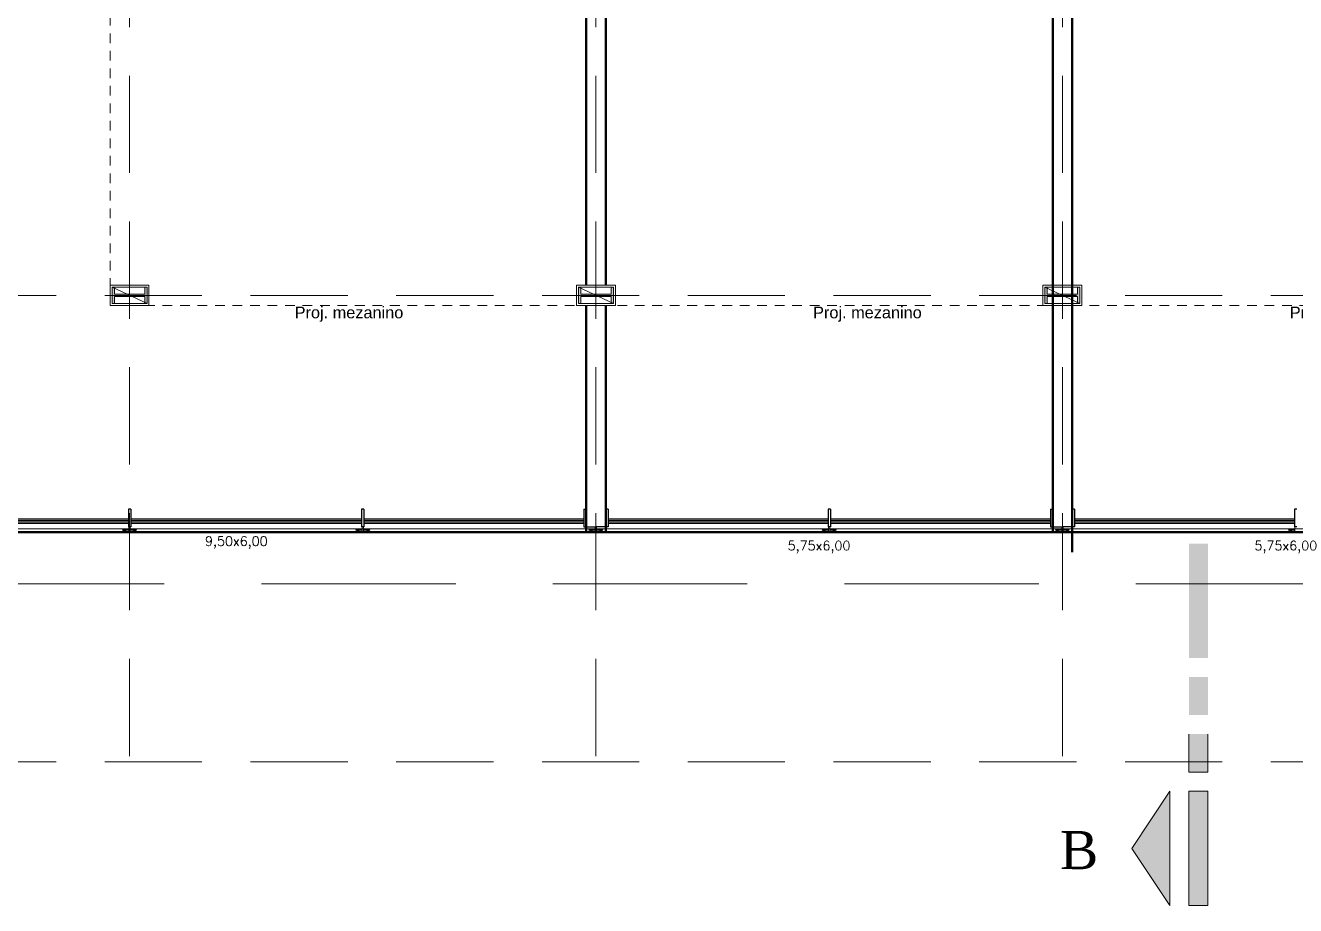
# Model space of a CAD drawing. Header units: millimetres. Extents: x 705 to 840, y 133 to 501.
# Drawn here: x 727.85 to 744.19, y 420.84 to 432.16 of the extents above; entities that cross this region are included whole.
import ezdxf

# ---------------------------------------------------------------- set-up
doc = ezdxf.new("R2010")
doc.units = ezdxf.units.MM
doc.header["$LTSCALE"] = 10
doc.linetypes.add('DASHED2', pattern=[0.375, 0.25, -0.125])
doc.linetypes.add('HIDDEN2', pattern=[0.1875, 0.125, -0.0625])
for name, color, linetype, lineweight in [('CINZA', 252, 'Continuous', 13), ('cinza 03', 252, 'Continuous', 13), ('COTA', 90, 'Continuous', 9), ('HACHT', 90, 'Continuous', 9), ('linha estutura', 252, 'Continuous', 13), ('PAREDES 2', 50, 'Continuous', 50), ('Pilares', 16, 'Continuous', 20), ('pn 02', 16, 'Continuous', 20), ('PN-01', 90, 'Continuous', 13), ('PN-03', 180, 'Continuous', 30), ('recuos', 16, 'Continuous', 20), ('texto', 16, 'Continuous', 20)]:
    doc.layers.add(name, color=color, linetype=linetype, lineweight=lineweight)
doc.layers.add('VIDRO', color=140, linetype='Continuous')
doc.styles.get("Standard").update_dxf_attribs({"font": 'simplex.shx'})

msp = doc.modelspace()

# ---------------------------------------------------------------- hatches: boundary and pattern name
at = {"layer": 'Pilares'}
for points in [[(728.966, 428.795), (728.966, 428.585), (728.996, 428.585), (728.996, 428.675), (729.386, 428.675), (729.386, 428.585), (729.416, 428.585), (729.416, 428.795), (729.386, 428.795), (729.386, 428.705), (728.996, 428.705), (728.996, 428.795)], [(734.966, 428.795), (734.966, 428.585), (734.996, 428.585), (734.996, 428.675), (735.386, 428.675), (735.386, 428.585), (735.416, 428.585), (735.416, 428.795), (735.386, 428.795), (735.386, 428.705), (734.996, 428.705), (734.996, 428.795)], [(740.966, 428.795), (740.966, 428.585), (740.996, 428.585), (740.996, 428.675), (741.386, 428.675), (741.386, 428.585), (741.416, 428.585), (741.416, 428.795), (741.386, 428.795), (741.386, 428.705), (740.996, 428.705), (740.996, 428.795)]]:
    msp.add_hatch(color=256, dxfattribs=at).paths.add_polyline_path(points)
at = {"layer": 'PN-01', "ltscale": 0.05}
h = msp.add_hatch(color=256, dxfattribs=at)
h.paths.add_polyline_path([(742.083, 421.578), (742.573, 420.843), (742.573, 422.313)])
h.paths.add_polyline_path([(742.818, 422.313), (742.818, 420.843), (743.063, 420.843), (743.063, 422.313)])
h.paths.add_polyline_path([(742.818, 423.048), (742.818, 422.558), (743.063, 422.558), (743.063, 423.048)])
h.paths.add_polyline_path([(742.818, 423.783), (742.818, 423.293), (743.063, 423.293), (743.063, 423.783)])
h.paths.add_polyline_path([(742.818, 424.752), (742.818, 424.028), (743.063, 424.028), (743.063, 424.752)])
h.paths.add_polyline_path([(742.818, 425.498), (742.818, 424.752), (743.063, 424.752), (743.063, 425.498)])
h = msp.add_hatch(color=256, dxfattribs=at)
h.paths.add_polyline_path([(742.083, 421.578), (742.573, 420.843), (742.573, 422.313)])
h.paths.add_polyline_path([(742.818, 422.313), (742.818, 420.843), (743.063, 420.843), (743.063, 422.313)])
h.paths.add_polyline_path([(742.818, 423.048), (742.818, 422.558), (743.063, 422.558), (743.063, 423.048)])
h.paths.add_polyline_path([(742.818, 423.783), (742.818, 423.293), (743.063, 423.293), (743.063, 423.783)])
h.paths.add_polyline_path([(742.818, 424.752), (742.818, 424.028), (743.063, 424.028), (743.063, 424.752)])
h.paths.add_polyline_path([(742.818, 425.498), (742.818, 424.752), (743.063, 424.752), (743.063, 425.498)])

# ---------------------------------------------------------------- linework, layer by layer
at = {"layer": 'CINZA'}
for p, q in [((729.176, 425.812), (726.471, 425.812)), ((732.176, 425.812), (729.206, 425.812)), ((735.036, 425.812), (732.206, 425.812)), ((738.176, 425.812), (735.346, 425.812)), ((741.036, 425.812), (738.206, 425.812)), ((744.176, 425.812), (741.346, 425.812)), ((729.176, 425.797), (726.471, 425.797)), ((729.176, 425.778), (726.471, 425.778)), ((729.176, 425.763), (726.471, 425.763)), ((732.176, 425.797), (729.206, 425.797)), ((732.176, 425.778), (729.206, 425.778)), ((732.176, 425.763), (729.206, 425.763)), ((735.036, 425.797), (732.206, 425.797)), ((735.036, 425.778), (732.206, 425.778)), ((735.036, 425.763), (732.206, 425.763)), ((738.176, 425.797), (735.346, 425.797)), ((738.176, 425.778), (735.346, 425.778)), ((738.176, 425.763), (735.346, 425.763)), ((741.036, 425.797), (738.206, 425.797)), ((741.036, 425.778), (738.206, 425.778)), ((741.036, 425.763), (738.206, 425.763)), ((744.176, 425.797), (741.346, 425.797)), ((744.176, 425.778), (741.346, 425.778)), ((744.176, 425.763), (741.346, 425.763))]:
    msp.add_line(p, q, dxfattribs=at)
at = {"layer": 'cinza 03', "linetype": 'HIDDEN2', "ltscale": 0.1}
for q in [(728.941, 432.335), (753.191, 428.56)]:
    msp.add_line((728.941, 428.56), q, dxfattribs=at)
at = {"layer": 'HACHT'}
for p, q in [((729.176, 425.818), (726.471, 425.818)), ((732.176, 425.818), (729.206, 425.818)), ((735.036, 425.818), (732.206, 425.818)), ((738.176, 425.818), (735.346, 425.818)), ((741.036, 425.818), (738.206, 425.818)), ((744.176, 425.818), (741.346, 425.818)), ((729.176, 425.758), (726.471, 425.758)), ((729.199, 425.652), (729.182, 425.652)), ((732.176, 425.758), (729.206, 425.758)), ((732.199, 425.652), (732.182, 425.652)), ((735.036, 425.758), (732.206, 425.758)), ((735.199, 425.652), (735.182, 425.652)), ((735.182, 425.652), (735.199, 425.652)), ((735.199, 425.652), (735.182, 425.652)), ((735.182, 425.652), (735.199, 425.652)), ((738.176, 425.758), (735.346, 425.758)), ((738.199, 425.652), (738.182, 425.652)), ((741.036, 425.758), (738.206, 425.758)), ((741.199, 425.652), (741.182, 425.652)), ((741.182, 425.652), (741.199, 425.652)), ((741.199, 425.652), (741.182, 425.652)), ((741.182, 425.652), (741.199, 425.652)), ((744.176, 425.758), (741.346, 425.758)), ((744.199, 425.652), (744.182, 425.652))]:
    msp.add_line(p, q, dxfattribs=at)
at = {"layer": 'linha estutura', "linetype": 'DASHED2', "ltscale": 0.5}
for p, q in [((729.191, 422.766), (729.191, 451.919)), ((735.191, 422.766), (735.191, 451.919)), ((741.191, 422.766), (741.191, 451.919)), ((723.247, 428.69), (770.918, 428.69)), ((723.247, 422.69), (770.918, 422.69))]:
    msp.add_line(p, q, dxfattribs=at)
at = {"layer": 'PAREDES 2'}
for p, q in [((741.066, 436.565), (741.066, 425.64)), ((741.316, 436.565), (741.316, 425.39)), ((735.066, 432.665), (735.066, 428.82)), ((735.316, 432.665), (735.316, 428.82)), ((735.066, 428.56), (735.066, 425.64)), ((735.316, 428.56), (735.316, 425.64))]:
    msp.add_line(p, q, dxfattribs=at)
at = {"layer": 'Pilares'}
for p, q in [((728.941, 428.82), (728.941, 428.56)), ((728.941, 428.82), (729.441, 428.82)), ((728.966, 428.795), (729.416, 428.795)), ((729.416, 428.585), (728.966, 428.795)), ((729.441, 428.82), (729.441, 428.56)), ((734.941, 428.82), (734.941, 428.56)), ((734.941, 428.82), (735.441, 428.82)), ((734.966, 428.795), (735.416, 428.795)), ((735.416, 428.585), (734.966, 428.795)), ((735.441, 428.82), (735.441, 428.56)), ((740.941, 428.82), (740.941, 428.56)), ((740.941, 428.82), (741.441, 428.82)), ((740.966, 428.795), (741.416, 428.795)), ((741.416, 428.585), (740.966, 428.795)), ((741.441, 428.82), (741.441, 428.56)), ((728.941, 428.56), (729.441, 428.56)), ((728.966, 428.585), (729.416, 428.585)), ((734.941, 428.56), (735.441, 428.56)), ((734.966, 428.585), (735.416, 428.585)), ((740.941, 428.56), (741.441, 428.56)), ((740.966, 428.585), (741.416, 428.585))]:
    msp.add_line(p, q, dxfattribs=at)
at = {"layer": 'Pilares', "linetype": 'Continuous'}
for p, q in [((728.996, 428.705), (728.996, 428.795)), ((729.386, 428.705), (729.386, 428.795)), ((734.996, 428.705), (734.996, 428.795)), ((735.386, 428.705), (735.386, 428.795)), ((740.996, 428.705), (740.996, 428.795)), ((741.386, 428.705), (741.386, 428.795)), ((728.996, 428.705), (729.386, 428.705)), ((728.996, 428.585), (728.996, 428.675)), ((728.996, 428.675), (729.386, 428.675)), ((729.386, 428.585), (729.386, 428.675)), ((734.996, 428.705), (735.386, 428.705)), ((734.996, 428.585), (734.996, 428.675)), ((734.996, 428.675), (735.386, 428.675)), ((735.386, 428.585), (735.386, 428.675)), ((740.996, 428.705), (741.386, 428.705)), ((740.996, 428.585), (740.996, 428.675)), ((740.996, 428.675), (741.386, 428.675)), ((741.386, 428.585), (741.386, 428.675))]:
    msp.add_line(p, q, dxfattribs=at)
for points in [[(728.996, 428.795), (728.966, 428.795), (728.966, 428.585), (728.996, 428.585)], [(729.386, 428.585), (729.416, 428.585), (729.416, 428.795), (729.386, 428.795)], [(734.996, 428.795), (734.966, 428.795), (734.966, 428.585), (734.996, 428.585)], [(735.386, 428.585), (735.416, 428.585), (735.416, 428.795), (735.386, 428.795)], [(740.996, 428.795), (740.966, 428.795), (740.966, 428.585), (740.996, 428.585)], [(741.386, 428.585), (741.416, 428.585), (741.416, 428.795), (741.386, 428.795)]]:
    msp.add_lwpolyline(points, dxfattribs=at)
at = {"layer": 'pn 02'}
for p, q in [((742.818, 423.048), (742.818, 422.558)), ((742.818, 423.048), (742.818, 422.558)), ((743.063, 422.558), (743.063, 423.048)), ((743.063, 422.558), (743.063, 423.048)), ((743.063, 422.558), (742.818, 422.558)), ((743.063, 422.558), (742.818, 422.558)), ((742.573, 422.313), (742.573, 420.843)), ((742.573, 422.313), (742.573, 420.843)), ((742.818, 422.313), (742.818, 420.843)), ((743.063, 422.313), (742.818, 422.313)), ((742.818, 422.313), (742.818, 420.843)), ((743.063, 422.313), (742.818, 422.313)), ((743.063, 420.843), (743.063, 422.313)), ((743.063, 420.843), (743.063, 422.313)), ((742.818, 420.843), (743.063, 420.843)), ((742.818, 420.843), (743.063, 420.843))]:
    msp.add_line(p, q, dxfattribs=at)
at = {"layer": 'pn 02', "ltscale": 0.05}
for q in [(742.573, 422.313), (742.573, 422.313), (742.573, 422.313), (742.573, 422.313), (742.083, 421.578), (742.083, 421.578)]:
    msp.add_line((742.573, 420.843), q, dxfattribs=at)
at = {"layer": 'PN-01'}
for p, q in [((726.191, 425.689), (729.191, 425.689)), ((729.101, 425.682), (729.101, 425.689)), ((729.101, 425.689), (729.182, 425.689)), ((729.101, 425.682), (729.111, 425.682)), ((729.101, 425.676), (729.101, 425.67)), ((729.101, 425.676), (729.182, 425.676)), ((729.101, 425.67), (729.182, 425.67)), ((729.111, 425.682), (729.144, 425.682)), ((729.119, 425.661), (729.112, 425.657)), ((729.112, 425.657), (729.112, 425.652)), ((729.113, 425.676), (729.113, 425.67)), ((729.119, 425.682), (729.115, 425.676)), ((729.116, 425.678), (729.139, 425.678)), ((729.117, 425.679), (729.138, 425.679)), ((729.118, 425.681), (729.137, 425.681)), ((729.119, 425.67), (729.119, 425.661)), ((729.124, 425.647), (729.121, 425.642)), ((729.125, 425.647), (729.122, 425.642)), ((729.124, 425.652), (729.124, 425.647)), ((729.125, 425.652), (729.125, 425.647)), ((729.126, 425.676), (729.126, 425.642)), ((729.126, 425.676), (729.126, 425.642)), ((729.128, 425.676), (729.128, 425.637)), ((729.129, 425.676), (729.129, 425.642)), ((729.131, 425.652), (729.131, 425.647)), ((729.131, 425.647), (729.133, 425.642)), ((729.132, 425.652), (729.132, 425.647)), ((729.132, 425.647), (729.134, 425.642)), ((729.136, 425.682), (729.14, 425.676)), ((729.136, 425.67), (729.136, 425.661)), ((729.136, 425.661), (729.143, 425.657)), ((729.143, 425.676), (729.143, 425.67)), ((729.143, 425.657), (729.143, 425.652)), ((729.144, 425.682), (729.182, 425.682)), ((729.157, 425.682), (729.157, 425.689)), ((729.157, 425.676), (729.157, 425.67)), ((729.182, 425.712), (729.182, 425.652)), ((729.191, 425.689), (753.316, 425.689)), ((729.199, 425.712), (729.199, 425.652)), ((729.28, 425.689), (729.199, 425.689)), ((729.237, 425.682), (729.199, 425.682)), ((729.28, 425.676), (729.199, 425.676)), ((729.28, 425.67), (729.199, 425.67)), ((729.225, 425.682), (729.225, 425.689)), ((729.225, 425.676), (729.225, 425.67)), ((729.271, 425.682), (729.237, 425.682)), ((729.239, 425.676), (729.239, 425.67)), ((729.246, 425.661), (729.239, 425.657)), ((729.239, 425.657), (729.239, 425.652)), ((729.246, 425.682), (729.242, 425.676)), ((729.265, 425.678), (729.243, 425.678)), ((729.264, 425.681), (729.244, 425.681)), ((729.265, 425.679), (729.244, 425.679)), ((729.246, 425.67), (729.246, 425.661)), ((729.25, 425.647), (729.247, 425.642)), ((729.251, 425.647), (729.249, 425.642)), ((729.25, 425.652), (729.25, 425.647)), ((729.251, 425.652), (729.251, 425.647)), ((729.253, 425.676), (729.253, 425.642)), ((729.254, 425.676), (729.254, 425.637)), ((729.255, 425.676), (729.255, 425.642)), ((729.255, 425.676), (729.255, 425.642)), ((729.257, 425.652), (729.257, 425.647)), ((729.257, 425.647), (729.259, 425.642)), ((729.258, 425.652), (729.258, 425.647)), ((729.258, 425.647), (729.261, 425.642)), ((729.263, 425.682), (729.267, 425.676)), ((729.263, 425.67), (729.263, 425.661)), ((729.263, 425.661), (729.27, 425.657)), ((729.269, 425.676), (729.269, 425.67)), ((729.27, 425.657), (729.27, 425.652)), ((729.28, 425.682), (729.271, 425.682)), ((729.28, 425.682), (729.28, 425.689)), ((729.28, 425.676), (729.28, 425.67)), ((732.101, 425.682), (732.101, 425.689)), ((732.101, 425.689), (732.182, 425.689)), ((732.101, 425.682), (732.111, 425.682)), ((732.101, 425.676), (732.101, 425.67)), ((732.101, 425.676), (732.182, 425.676)), ((732.101, 425.67), (732.182, 425.67)), ((732.111, 425.682), (732.144, 425.682)), ((732.119, 425.661), (732.112, 425.657)), ((732.112, 425.657), (732.112, 425.652)), ((732.113, 425.676), (732.113, 425.67)), ((732.119, 425.682), (732.115, 425.676)), ((732.116, 425.678), (732.139, 425.678)), ((732.117, 425.679), (732.138, 425.679)), ((732.118, 425.681), (732.137, 425.681)), ((732.119, 425.67), (732.119, 425.661)), ((732.124, 425.647), (732.121, 425.642)), ((732.125, 425.647), (732.122, 425.642)), ((732.124, 425.652), (732.124, 425.647)), ((732.125, 425.652), (732.125, 425.647)), ((732.126, 425.676), (732.126, 425.642)), ((732.126, 425.676), (732.126, 425.642)), ((732.128, 425.676), (732.128, 425.637)), ((732.129, 425.676), (732.129, 425.642)), ((732.131, 425.652), (732.131, 425.647)), ((732.131, 425.647), (732.133, 425.642)), ((732.132, 425.652), (732.132, 425.647)), ((732.132, 425.647), (732.134, 425.642)), ((732.136, 425.682), (732.14, 425.676)), ((732.136, 425.67), (732.136, 425.661)), ((732.136, 425.661), (732.143, 425.657)), ((732.143, 425.676), (732.143, 425.67)), ((732.143, 425.657), (732.143, 425.652)), ((732.144, 425.682), (732.182, 425.682)), ((732.157, 425.682), (732.157, 425.689)), ((732.157, 425.676), (732.157, 425.67)), ((732.182, 425.712), (732.182, 425.652)), ((732.199, 425.712), (732.199, 425.652)), ((732.28, 425.689), (732.199, 425.689)), ((732.237, 425.682), (732.199, 425.682)), ((732.28, 425.676), (732.199, 425.676)), ((732.28, 425.67), (732.199, 425.67)), ((732.225, 425.682), (732.225, 425.689)), ((732.225, 425.676), (732.225, 425.67)), ((732.271, 425.682), (732.237, 425.682)), ((732.239, 425.676), (732.239, 425.67)), ((732.246, 425.661), (732.239, 425.657)), ((732.239, 425.657), (732.239, 425.652)), ((732.246, 425.682), (732.242, 425.676)), ((732.265, 425.678), (732.243, 425.678)), ((732.264, 425.681), (732.244, 425.681)), ((732.265, 425.679), (732.244, 425.679)), ((732.246, 425.67), (732.246, 425.661)), ((732.25, 425.647), (732.247, 425.642)), ((732.251, 425.647), (732.249, 425.642)), ((732.25, 425.652), (732.25, 425.647)), ((732.251, 425.652), (732.251, 425.647)), ((732.253, 425.676), (732.253, 425.642)), ((732.254, 425.676), (732.254, 425.637)), ((732.255, 425.676), (732.255, 425.642)), ((732.255, 425.676), (732.255, 425.642)), ((732.257, 425.652), (732.257, 425.647)), ((732.257, 425.647), (732.259, 425.642)), ((732.258, 425.652), (732.258, 425.647)), ((732.258, 425.647), (732.261, 425.642)), ((732.263, 425.682), (732.267, 425.676)), ((732.263, 425.67), (732.263, 425.661)), ((732.263, 425.661), (732.27, 425.657)), ((732.269, 425.676), (732.269, 425.67)), ((732.27, 425.657), (732.27, 425.652)), ((732.28, 425.682), (732.271, 425.682)), ((732.28, 425.682), (732.28, 425.689)), ((732.28, 425.676), (732.28, 425.67)), ((735.101, 425.689), (735.182, 425.689)), ((735.101, 425.682), (735.101, 425.689)), ((735.101, 425.689), (735.182, 425.689)), ((735.101, 425.682), (735.101, 425.689)), ((735.101, 425.682), (735.111, 425.682)), ((735.101, 425.682), (735.111, 425.682)), ((735.101, 425.676), (735.182, 425.676)), ((735.101, 425.676), (735.101, 425.67)), ((735.101, 425.676), (735.182, 425.676)), ((735.101, 425.676), (735.101, 425.67)), ((735.101, 425.67), (735.182, 425.67)), ((735.101, 425.67), (735.182, 425.67)), ((735.111, 425.682), (735.144, 425.682)), ((735.111, 425.682), (735.144, 425.682)), ((735.119, 425.661), (735.112, 425.657)), ((735.119, 425.661), (735.112, 425.657)), ((735.112, 425.657), (735.112, 425.652)), ((735.112, 425.657), (735.112, 425.652)), ((735.113, 425.676), (735.113, 425.67)), ((735.113, 425.676), (735.113, 425.67)), ((735.119, 425.682), (735.115, 425.676)), ((735.119, 425.682), (735.115, 425.676)), ((735.116, 425.678), (735.139, 425.678)), ((735.116, 425.678), (735.139, 425.678)), ((735.117, 425.679), (735.138, 425.679)), ((735.117, 425.679), (735.138, 425.679)), ((735.118, 425.681), (735.137, 425.681)), ((735.118, 425.681), (735.137, 425.681)), ((735.119, 425.67), (735.119, 425.661)), ((735.119, 425.67), (735.119, 425.661)), ((735.124, 425.647), (735.121, 425.642)), ((735.124, 425.647), (735.121, 425.642)), ((735.125, 425.647), (735.122, 425.642)), ((735.125, 425.647), (735.122, 425.642)), ((735.124, 425.652), (735.124, 425.647)), ((735.124, 425.652), (735.124, 425.647)), ((735.125, 425.652), (735.125, 425.647)), ((735.125, 425.652), (735.125, 425.647)), ((735.126, 425.676), (735.126, 425.642)), ((735.126, 425.676), (735.126, 425.642)), ((735.126, 425.676), (735.126, 425.642)), ((735.126, 425.676), (735.126, 425.642)), ((735.128, 425.676), (735.128, 425.637)), ((735.128, 425.676), (735.128, 425.637)), ((735.129, 425.676), (735.129, 425.642)), ((735.129, 425.676), (735.129, 425.642)), ((735.131, 425.652), (735.131, 425.647)), ((735.131, 425.652), (735.131, 425.647)), ((735.131, 425.647), (735.133, 425.642)), ((735.131, 425.647), (735.133, 425.642)), ((735.132, 425.652), (735.132, 425.647)), ((735.132, 425.652), (735.132, 425.647)), ((735.132, 425.647), (735.134, 425.642)), ((735.132, 425.647), (735.134, 425.642)), ((735.136, 425.682), (735.14, 425.676)), ((735.136, 425.682), (735.14, 425.676)), ((735.136, 425.67), (735.136, 425.661)), ((735.136, 425.67), (735.136, 425.661)), ((735.136, 425.661), (735.143, 425.657)), ((735.136, 425.661), (735.143, 425.657)), ((735.143, 425.676), (735.143, 425.67)), ((735.143, 425.676), (735.143, 425.67)), ((735.143, 425.657), (735.143, 425.652)), ((735.143, 425.657), (735.143, 425.652)), ((735.144, 425.682), (735.182, 425.682)), ((735.144, 425.682), (735.182, 425.682)), ((735.157, 425.682), (735.157, 425.689)), ((735.157, 425.682), (735.157, 425.689)), ((735.157, 425.676), (735.157, 425.67)), ((735.157, 425.676), (735.157, 425.67)), ((735.182, 425.712), (735.182, 425.652)), ((735.182, 425.712), (735.182, 425.652)), ((735.182, 425.712), (735.182, 425.652)), ((735.199, 425.712), (735.199, 425.652)), ((735.28, 425.689), (735.199, 425.689)), ((735.28, 425.689), (735.199, 425.689)), ((735.237, 425.682), (735.199, 425.682)), ((735.237, 425.682), (735.199, 425.682)), ((735.28, 425.676), (735.199, 425.676)), ((735.28, 425.676), (735.199, 425.676)), ((735.28, 425.67), (735.199, 425.67)), ((735.28, 425.67), (735.199, 425.67)), ((735.225, 425.682), (735.225, 425.689)), ((735.225, 425.682), (735.225, 425.689)), ((735.225, 425.676), (735.225, 425.67)), ((735.225, 425.676), (735.225, 425.67)), ((735.271, 425.682), (735.237, 425.682)), ((735.271, 425.682), (735.237, 425.682)), ((735.239, 425.676), (735.239, 425.67)), ((735.239, 425.676), (735.239, 425.67)), ((735.246, 425.661), (735.239, 425.657)), ((735.246, 425.661), (735.239, 425.657)), ((735.239, 425.657), (735.239, 425.652)), ((735.239, 425.657), (735.239, 425.652)), ((735.246, 425.682), (735.242, 425.676)), ((735.246, 425.682), (735.242, 425.676)), ((735.265, 425.678), (735.243, 425.678)), ((735.265, 425.678), (735.243, 425.678)), ((735.264, 425.681), (735.244, 425.681)), ((735.264, 425.681), (735.244, 425.681)), ((735.265, 425.679), (735.244, 425.679)), ((735.265, 425.679), (735.244, 425.679)), ((735.246, 425.67), (735.246, 425.661)), ((735.246, 425.67), (735.246, 425.661)), ((735.25, 425.647), (735.247, 425.642)), ((735.25, 425.647), (735.247, 425.642)), ((735.251, 425.647), (735.249, 425.642)), ((735.251, 425.647), (735.249, 425.642)), ((735.25, 425.652), (735.25, 425.647)), ((735.25, 425.652), (735.25, 425.647)), ((735.251, 425.652), (735.251, 425.647)), ((735.251, 425.652), (735.251, 425.647)), ((735.253, 425.676), (735.253, 425.642)), ((735.253, 425.676), (735.253, 425.642)), ((735.254, 425.676), (735.254, 425.637)), ((735.254, 425.676), (735.254, 425.637)), ((735.255, 425.676), (735.255, 425.642)), ((735.255, 425.676), (735.255, 425.642)), ((735.255, 425.676), (735.255, 425.642)), ((735.255, 425.676), (735.255, 425.642)), ((735.257, 425.652), (735.257, 425.647)), ((735.257, 425.652), (735.257, 425.647)), ((735.257, 425.647), (735.259, 425.642)), ((735.257, 425.647), (735.259, 425.642)), ((735.258, 425.652), (735.258, 425.647)), ((735.258, 425.652), (735.258, 425.647)), ((735.258, 425.647), (735.261, 425.642)), ((735.258, 425.647), (735.261, 425.642)), ((735.263, 425.682), (735.267, 425.676)), ((735.263, 425.682), (735.267, 425.676)), ((735.263, 425.67), (735.263, 425.661)), ((735.263, 425.67), (735.263, 425.661)), ((735.263, 425.661), (735.27, 425.657)), ((735.263, 425.661), (735.27, 425.657)), ((735.269, 425.676), (735.269, 425.67)), ((735.269, 425.676), (735.269, 425.67)), ((735.27, 425.657), (735.27, 425.652)), ((735.27, 425.657), (735.27, 425.652)), ((735.28, 425.682), (735.271, 425.682)), ((735.28, 425.682), (735.271, 425.682)), ((735.28, 425.682), (735.28, 425.689)), ((735.28, 425.682), (735.28, 425.689)), ((735.28, 425.676), (735.28, 425.67)), ((735.28, 425.676), (735.28, 425.67)), ((738.101, 425.682), (738.101, 425.689)), ((738.101, 425.689), (738.182, 425.689)), ((738.101, 425.682), (738.111, 425.682)), ((738.101, 425.676), (738.101, 425.67)), ((738.101, 425.676), (738.182, 425.676)), ((738.101, 425.67), (738.182, 425.67)), ((738.111, 425.682), (738.144, 425.682)), ((738.119, 425.661), (738.112, 425.657)), ((738.112, 425.657), (738.112, 425.652)), ((738.113, 425.676), (738.113, 425.67)), ((738.119, 425.682), (738.115, 425.676)), ((738.116, 425.678), (738.139, 425.678)), ((738.117, 425.679), (738.138, 425.679)), ((738.118, 425.681), (738.137, 425.681)), ((738.119, 425.67), (738.119, 425.661)), ((738.124, 425.647), (738.121, 425.642)), ((738.125, 425.647), (738.122, 425.642)), ((738.124, 425.652), (738.124, 425.647)), ((738.125, 425.652), (738.125, 425.647)), ((738.126, 425.676), (738.126, 425.642)), ((738.126, 425.676), (738.126, 425.642)), ((738.128, 425.676), (738.128, 425.637)), ((738.129, 425.676), (738.129, 425.642)), ((738.131, 425.652), (738.131, 425.647)), ((738.131, 425.647), (738.133, 425.642)), ((738.132, 425.652), (738.132, 425.647)), ((738.132, 425.647), (738.134, 425.642)), ((738.136, 425.682), (738.14, 425.676)), ((738.136, 425.67), (738.136, 425.661)), ((738.136, 425.661), (738.143, 425.657)), ((738.143, 425.676), (738.143, 425.67)), ((738.143, 425.657), (738.143, 425.652)), ((738.144, 425.682), (738.182, 425.682)), ((738.157, 425.682), (738.157, 425.689)), ((738.157, 425.676), (738.157, 425.67)), ((738.182, 425.712), (738.182, 425.652)), ((738.199, 425.712), (738.199, 425.652)), ((738.28, 425.689), (738.199, 425.689)), ((738.237, 425.682), (738.199, 425.682)), ((738.28, 425.676), (738.199, 425.676)), ((738.28, 425.67), (738.199, 425.67)), ((738.225, 425.682), (738.225, 425.689)), ((738.225, 425.676), (738.225, 425.67)), ((738.271, 425.682), (738.237, 425.682)), ((738.239, 425.676), (738.239, 425.67)), ((738.246, 425.661), (738.239, 425.657)), ((738.239, 425.657), (738.239, 425.652)), ((738.246, 425.682), (738.242, 425.676)), ((738.265, 425.678), (738.243, 425.678)), ((738.264, 425.681), (738.244, 425.681)), ((738.265, 425.679), (738.244, 425.679)), ((738.246, 425.67), (738.246, 425.661)), ((738.25, 425.647), (738.247, 425.642)), ((738.251, 425.647), (738.249, 425.642)), ((738.25, 425.652), (738.25, 425.647)), ((738.251, 425.652), (738.251, 425.647)), ((738.253, 425.676), (738.253, 425.642)), ((738.254, 425.676), (738.254, 425.637)), ((738.255, 425.676), (738.255, 425.642)), ((738.255, 425.676), (738.255, 425.642)), ((738.257, 425.652), (738.257, 425.647)), ((738.257, 425.647), (738.259, 425.642)), ((738.258, 425.652), (738.258, 425.647)), ((738.258, 425.647), (738.261, 425.642)), ((738.263, 425.682), (738.267, 425.676)), ((738.263, 425.67), (738.263, 425.661)), ((738.263, 425.661), (738.27, 425.657)), ((738.269, 425.676), (738.269, 425.67)), ((738.27, 425.657), (738.27, 425.652)), ((738.28, 425.682), (738.271, 425.682)), ((738.28, 425.682), (738.28, 425.689)), ((738.28, 425.676), (738.28, 425.67)), ((741.101, 425.689), (741.182, 425.689)), ((741.101, 425.682), (741.101, 425.689)), ((741.101, 425.689), (741.182, 425.689)), ((741.101, 425.682), (741.101, 425.689)), ((741.101, 425.682), (741.111, 425.682)), ((741.101, 425.682), (741.111, 425.682)), ((741.101, 425.676), (741.182, 425.676)), ((741.101, 425.676), (741.101, 425.67)), ((741.101, 425.676), (741.182, 425.676)), ((741.101, 425.676), (741.101, 425.67)), ((741.101, 425.67), (741.182, 425.67)), ((741.101, 425.67), (741.182, 425.67)), ((741.111, 425.682), (741.144, 425.682)), ((741.111, 425.682), (741.144, 425.682)), ((741.119, 425.661), (741.112, 425.657)), ((741.119, 425.661), (741.112, 425.657)), ((741.112, 425.657), (741.112, 425.652)), ((741.112, 425.657), (741.112, 425.652)), ((741.113, 425.676), (741.113, 425.67)), ((741.113, 425.676), (741.113, 425.67)), ((741.119, 425.682), (741.115, 425.676)), ((741.119, 425.682), (741.115, 425.676)), ((741.116, 425.678), (741.139, 425.678)), ((741.116, 425.678), (741.139, 425.678)), ((741.117, 425.679), (741.138, 425.679)), ((741.117, 425.679), (741.138, 425.679)), ((741.118, 425.681), (741.137, 425.681)), ((741.118, 425.681), (741.137, 425.681)), ((741.119, 425.67), (741.119, 425.661)), ((741.119, 425.67), (741.119, 425.661)), ((741.124, 425.647), (741.121, 425.642)), ((741.124, 425.647), (741.121, 425.642)), ((741.125, 425.647), (741.122, 425.642)), ((741.125, 425.647), (741.122, 425.642)), ((741.124, 425.652), (741.124, 425.647)), ((741.124, 425.652), (741.124, 425.647)), ((741.125, 425.652), (741.125, 425.647)), ((741.125, 425.652), (741.125, 425.647)), ((741.126, 425.676), (741.126, 425.642)), ((741.126, 425.676), (741.126, 425.642)), ((741.126, 425.676), (741.126, 425.642)), ((741.126, 425.676), (741.126, 425.642)), ((741.128, 425.676), (741.128, 425.637)), ((741.128, 425.676), (741.128, 425.637)), ((741.129, 425.676), (741.129, 425.642)), ((741.129, 425.676), (741.129, 425.642)), ((741.131, 425.652), (741.131, 425.647)), ((741.131, 425.652), (741.131, 425.647)), ((741.131, 425.647), (741.133, 425.642)), ((741.131, 425.647), (741.133, 425.642)), ((741.132, 425.652), (741.132, 425.647)), ((741.132, 425.652), (741.132, 425.647)), ((741.132, 425.647), (741.134, 425.642)), ((741.132, 425.647), (741.134, 425.642)), ((741.136, 425.682), (741.14, 425.676)), ((741.136, 425.682), (741.14, 425.676)), ((741.136, 425.67), (741.136, 425.661)), ((741.136, 425.67), (741.136, 425.661)), ((741.136, 425.661), (741.143, 425.657)), ((741.136, 425.661), (741.143, 425.657)), ((741.143, 425.676), (741.143, 425.67)), ((741.143, 425.676), (741.143, 425.67)), ((741.143, 425.657), (741.143, 425.652)), ((741.143, 425.657), (741.143, 425.652)), ((741.144, 425.682), (741.182, 425.682)), ((741.144, 425.682), (741.182, 425.682)), ((741.157, 425.682), (741.157, 425.689)), ((741.157, 425.682), (741.157, 425.689)), ((741.157, 425.676), (741.157, 425.67)), ((741.157, 425.676), (741.157, 425.67)), ((741.182, 425.712), (741.182, 425.652)), ((741.182, 425.712), (741.182, 425.652)), ((741.182, 425.712), (741.182, 425.652)), ((741.199, 425.712), (741.199, 425.652)), ((741.28, 425.689), (741.199, 425.689)), ((741.28, 425.689), (741.199, 425.689)), ((741.237, 425.682), (741.199, 425.682)), ((741.237, 425.682), (741.199, 425.682)), ((741.28, 425.676), (741.199, 425.676)), ((741.28, 425.676), (741.199, 425.676)), ((741.28, 425.67), (741.199, 425.67)), ((741.28, 425.67), (741.199, 425.67)), ((741.225, 425.682), (741.225, 425.689)), ((741.225, 425.682), (741.225, 425.689)), ((741.225, 425.676), (741.225, 425.67)), ((741.225, 425.676), (741.225, 425.67)), ((741.271, 425.682), (741.237, 425.682)), ((741.271, 425.682), (741.237, 425.682)), ((741.239, 425.676), (741.239, 425.67)), ((741.239, 425.676), (741.239, 425.67)), ((741.246, 425.661), (741.239, 425.657)), ((741.246, 425.661), (741.239, 425.657)), ((741.239, 425.657), (741.239, 425.652)), ((741.239, 425.657), (741.239, 425.652)), ((741.246, 425.682), (741.242, 425.676)), ((741.246, 425.682), (741.242, 425.676)), ((741.265, 425.678), (741.243, 425.678)), ((741.265, 425.678), (741.243, 425.678)), ((741.264, 425.681), (741.244, 425.681)), ((741.264, 425.681), (741.244, 425.681)), ((741.265, 425.679), (741.244, 425.679)), ((741.265, 425.679), (741.244, 425.679)), ((741.246, 425.67), (741.246, 425.661)), ((741.246, 425.67), (741.246, 425.661)), ((741.25, 425.647), (741.247, 425.642)), ((741.25, 425.647), (741.247, 425.642)), ((741.251, 425.647), (741.249, 425.642)), ((741.251, 425.647), (741.249, 425.642)), ((741.25, 425.652), (741.25, 425.647)), ((741.25, 425.652), (741.25, 425.647)), ((741.251, 425.652), (741.251, 425.647)), ((741.251, 425.652), (741.251, 425.647)), ((741.253, 425.676), (741.253, 425.642)), ((741.253, 425.676), (741.253, 425.642)), ((741.254, 425.676), (741.254, 425.637)), ((741.254, 425.676), (741.254, 425.637)), ((741.255, 425.676), (741.255, 425.642)), ((741.255, 425.676), (741.255, 425.642)), ((741.255, 425.676), (741.255, 425.642)), ((741.255, 425.676), (741.255, 425.642)), ((741.257, 425.652), (741.257, 425.647)), ((741.257, 425.652), (741.257, 425.647)), ((741.257, 425.647), (741.259, 425.642)), ((741.257, 425.647), (741.259, 425.642)), ((741.258, 425.652), (741.258, 425.647)), ((741.258, 425.652), (741.258, 425.647)), ((741.258, 425.647), (741.261, 425.642)), ((741.258, 425.647), (741.261, 425.642)), ((741.263, 425.682), (741.267, 425.676)), ((741.263, 425.682), (741.267, 425.676)), ((741.263, 425.67), (741.263, 425.661)), ((741.263, 425.67), (741.263, 425.661)), ((741.263, 425.661), (741.27, 425.657)), ((741.263, 425.661), (741.27, 425.657)), ((741.269, 425.676), (741.269, 425.67)), ((741.269, 425.676), (741.269, 425.67)), ((741.27, 425.657), (741.27, 425.652)), ((741.27, 425.657), (741.27, 425.652)), ((741.28, 425.682), (741.271, 425.682)), ((741.28, 425.682), (741.271, 425.682)), ((741.28, 425.682), (741.28, 425.689)), ((741.28, 425.682), (741.28, 425.689)), ((741.28, 425.676), (741.28, 425.67)), ((741.28, 425.676), (741.28, 425.67)), ((744.101, 425.682), (744.101, 425.689)), ((744.101, 425.689), (744.182, 425.689)), ((744.101, 425.682), (744.111, 425.682)), ((744.101, 425.676), (744.101, 425.67)), ((744.101, 425.676), (744.182, 425.676)), ((744.101, 425.67), (744.182, 425.67)), ((744.111, 425.682), (744.144, 425.682)), ((744.119, 425.661), (744.112, 425.657)), ((744.112, 425.657), (744.112, 425.652)), ((744.113, 425.676), (744.113, 425.67)), ((744.119, 425.682), (744.115, 425.676)), ((744.116, 425.678), (744.139, 425.678)), ((744.117, 425.679), (744.138, 425.679)), ((744.118, 425.681), (744.137, 425.681)), ((744.119, 425.67), (744.119, 425.661)), ((744.124, 425.647), (744.121, 425.642)), ((744.125, 425.647), (744.122, 425.642)), ((744.124, 425.652), (744.124, 425.647)), ((744.125, 425.652), (744.125, 425.647)), ((744.126, 425.676), (744.126, 425.642)), ((744.126, 425.676), (744.126, 425.642)), ((744.128, 425.676), (744.128, 425.637)), ((744.129, 425.676), (744.129, 425.642)), ((744.131, 425.652), (744.131, 425.647)), ((744.131, 425.647), (744.133, 425.642)), ((744.132, 425.652), (744.132, 425.647)), ((744.132, 425.647), (744.134, 425.642)), ((744.136, 425.682), (744.14, 425.676)), ((744.136, 425.67), (744.136, 425.661)), ((744.136, 425.661), (744.143, 425.657)), ((744.143, 425.676), (744.143, 425.67)), ((744.143, 425.657), (744.143, 425.652)), ((744.144, 425.682), (744.182, 425.682)), ((744.157, 425.682), (744.157, 425.689)), ((744.157, 425.676), (744.157, 425.67)), ((744.182, 425.712), (744.182, 425.652))]:
    msp.add_line(p, q, dxfattribs=at)
at = {"layer": 'PN-01', "ltscale": 0.05}
msp.add_line((742.083, 421.578), (742.573, 422.313), dxfattribs=at)
msp.add_line((742.083, 421.578), (742.573, 422.313), dxfattribs=at)
at = {"layer": 'PN-03'}
for p, q in [((729.206, 425.94), (729.176, 425.94)), ((729.176, 425.94), (729.176, 425.712)), ((729.206, 425.94), (729.206, 425.712)), ((732.206, 425.94), (732.176, 425.94)), ((732.176, 425.94), (732.176, 425.712)), ((732.206, 425.94), (732.206, 425.712)), ((735.036, 425.94), (735.066, 425.94)), ((735.036, 425.94), (735.036, 425.712)), ((735.066, 425.94), (735.066, 425.712)), ((735.346, 425.94), (735.316, 425.94)), ((735.316, 425.94), (735.316, 425.712)), ((735.346, 425.94), (735.346, 425.712)), ((738.206, 425.94), (738.176, 425.94)), ((738.176, 425.94), (738.176, 425.712)), ((738.206, 425.94), (738.206, 425.712)), ((741.036, 425.94), (741.066, 425.94)), ((741.036, 425.94), (741.036, 425.712)), ((741.066, 425.94), (741.066, 425.712)), ((741.346, 425.94), (741.316, 425.94)), ((741.316, 425.94), (741.316, 425.712)), ((741.346, 425.94), (741.346, 425.712)), ((744.206, 425.94), (744.176, 425.94)), ((744.176, 425.94), (744.176, 425.712)), ((729.206, 425.712), (729.176, 425.712)), ((732.206, 425.712), (732.176, 425.712)), ((735.036, 425.712), (735.066, 425.712)), ((735.066, 425.712), (735.191, 425.712)), ((735.316, 425.712), (735.191, 425.712)), ((735.346, 425.712), (735.316, 425.712)), ((738.206, 425.712), (738.176, 425.712)), ((741.036, 425.712), (741.066, 425.712)), ((741.066, 425.712), (741.191, 425.712)), ((741.316, 425.712), (741.191, 425.712)), ((741.346, 425.712), (741.316, 425.712)), ((744.206, 425.712), (744.176, 425.712))]:
    msp.add_line(p, q, dxfattribs=at)
at = {"layer": 'recuos', "linetype": 'DASHED2'}
msp.add_line((712.137, 424.979), (784.918, 424.979), dxfattribs=at)
at = {"layer": 'VIDRO'}
for p, q in [((726.152, 425.652), (729.191, 425.652)), ((729.191, 425.652), (753.355, 425.652)), ((726.142, 425.642), (729.191, 425.642)), ((729.191, 425.642), (753.365, 425.642))]:
    msp.add_line(p, q, dxfattribs=at)

# ---------------------------------------------------------------- texts
at = {"layer": 'COTA', "char_height": 0.15, "width": 4.861, "attachment_point": 2}
for insert in [(732.014, 428.546), (738.683, 428.546), (744.815, 428.546)]:
    msp.add_mtext('{\\fArial|b0|i0|c0|p34;Proj. mezanino}', dxfattribs=dict(at, insert=insert))
at = {"layer": 'pn 02', "ltscale": 0.05, "insert": (741.159, 421.802), "char_height": 0.49, "width": 3.68578, "attachment_point": 1}
msp.add_mtext('{\\fTimes New Roman|b0|i0|c0|p18;B}', dxfattribs=at)
msp.add_mtext('{\\fTimes New Roman|b0|i0|c0|p18;B}', dxfattribs=at)
at = {"layer": 'texto'}
for s, p in [('9,50x6,00', (730.161, 425.47)), ('5,75x6,00', (737.657, 425.412)), ('5,75x6,00', (743.662, 425.412))]:
    msp.add_text(s, height=0.12, dxfattribs=at).set_placement(p)

doc.saveas('drawing.dxf')
